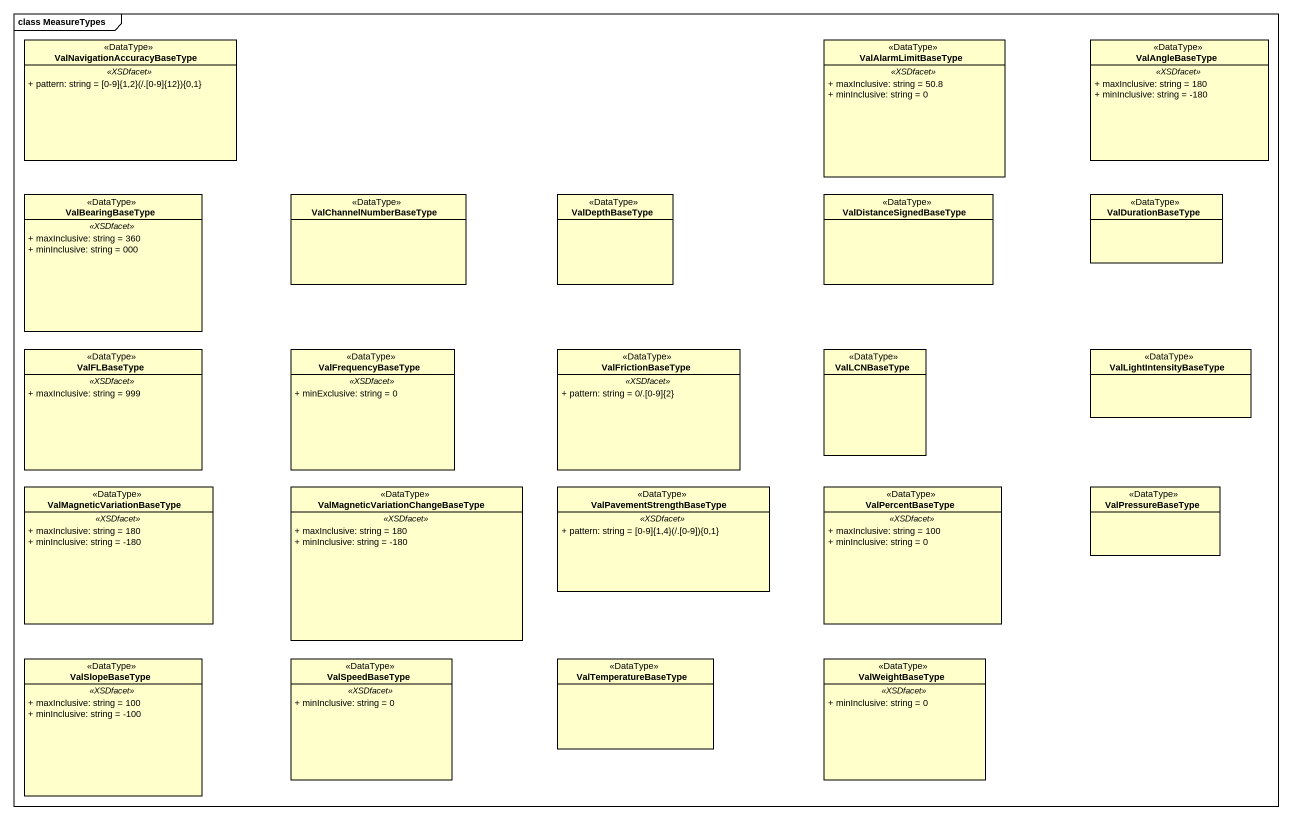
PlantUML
@startuml
mainframe class MeasureTypes
hide circle
hide empty members
skinparam classAttributeIconSize 0
class "ValNavigationAccuracyBaseType" as ValNavigationAccuracyBaseTyp <<DataType>> {
  .. <<XSDfacet>> ..
  {field} + pattern: string = [0-9]{1,2}(/.[0-9]{12}){0,1}
}
class ValAlarmLimitBaseType <<DataType>> {
  .. <<XSDfacet>> ..
  + maxInclusive: string = 50.8
  + minInclusive: string = 0
}
class ValAngleBaseType <<DataType>> {
  .. <<XSDfacet>> ..
  + maxInclusive: string = 180
  + minInclusive: string = -180
}
class ValBearingBaseType <<DataType>> {
  .. <<XSDfacet>> ..
  + maxInclusive: string = 360
  + minInclusive: string = 000
}
class ValChannelNumberBaseType <<DataType>>
class ValDepthBaseType <<DataType>>
class ValDistanceSignedBaseType <<DataType>>
class ValDurationBaseType <<DataType>>
class ValFLBaseType <<DataType>> {
  .. <<XSDfacet>> ..
  + maxInclusive: string = 999
}
class ValFrequencyBaseType <<DataType>> {
  .. <<XSDfacet>> ..
  + minExclusive: string = 0
}
class ValFrictionBaseType <<DataType>> {
  .. <<XSDfacet>> ..
  + pattern: string = 0/.[0-9]{2}
}
class ValLCNBaseType <<DataType>>
class ValLightIntensityBaseType <<DataType>>
class ValMagneticVariationBaseType <<DataType>> {
  .. <<XSDfacet>> ..
  + maxInclusive: string = 180
  + minInclusive: string = -180
}
class "ValMagneticVariationChangeBaseType" as ValMagneticVariationChangeBa <<DataType>> {
  .. <<XSDfacet>> ..
  + maxInclusive: string = 180
  + minInclusive: string = -180
}
class ValPavementStrengthBaseType <<DataType>> {
  .. <<XSDfacet>> ..
  {field} + pattern: string = [0-9]{1,4}(/.[0-9]){0,1}
}
class ValPercentBaseType <<DataType>> {
  .. <<XSDfacet>> ..
  + maxInclusive: string = 100
  + minInclusive: string = 0
}
class ValPressureBaseType <<DataType>>
class ValSlopeBaseType <<DataType>> {
  .. <<XSDfacet>> ..
  + maxInclusive: string = 100
  + minInclusive: string = -100
}
class ValSpeedBaseType <<DataType>> {
  .. <<XSDfacet>> ..
  + minInclusive: string = 0
}
class ValTemperatureBaseType <<DataType>>
class ValWeightBaseType <<DataType>> {
  .. <<XSDfacet>> ..
  + minInclusive: string = 0
}
@enduml
